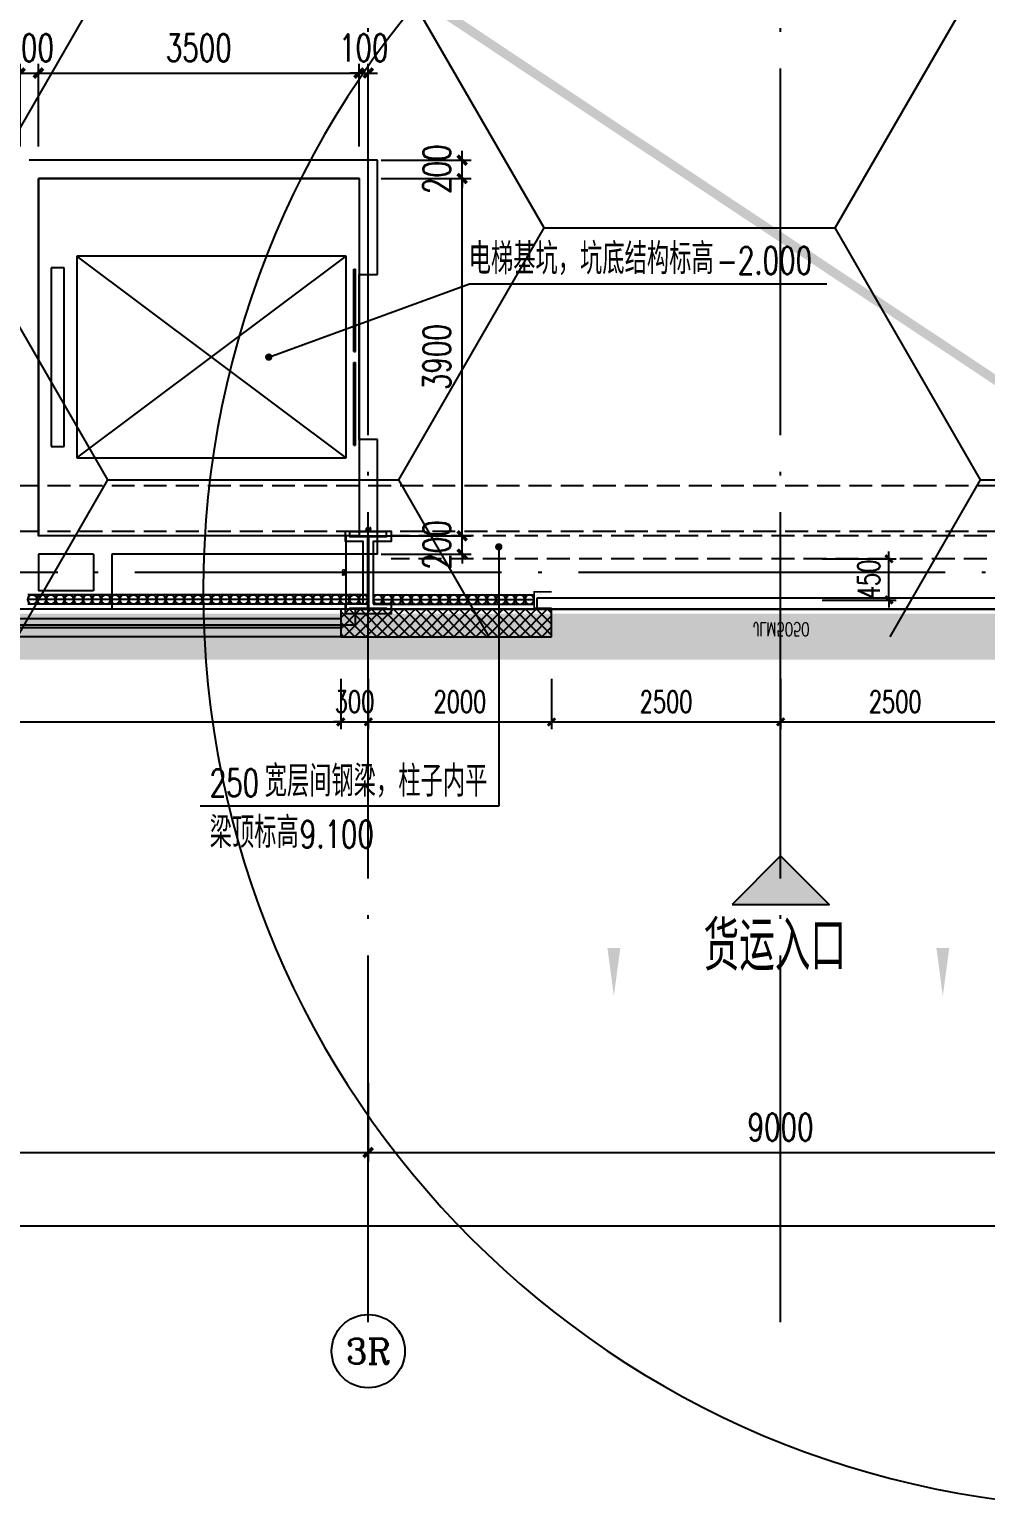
# Model space of a CAD drawing. Extents: x -821772 to -21949, y 506164 to 1049594.
# Drawn here: x -267550 to -257119, y 538719 to 554844 of the extents above; entities that cross this region are included whole.
import ezdxf
from ezdxf.enums import TextEntityAlignment as Align
from ezdxf.xclip import XClip

# ---------------------------------------------------------------- set-up
doc = ezdxf.new("R2010")
doc.units = 0
doc.header["$LTSCALE"] = 1000
doc.header["$MEASUREMENT"] = 0
doc.header["$XCLIPFRAME"] = 2
for name, pattern in [('10平面20250807_t3$0$10平面$0$DASH', [0.35, 0.25, -0.1]), ('10平面20250807_t3$0$DASH', [0.35, 0.25, -0.1]), ('10平面20250807_t3$0$DOTE', [2.42, 2, -0.2, 0.02, -0.2]), ('ACAD_ISO04W100', [30.5, 24, -3, 0.5, -3]), ('DASH', [0.35, 0.25, -0.1])]:
    doc.linetypes.add(name, pattern=pattern)
doc.layers.get('Defpoints').update_dxf_attribs({"color": 210})
doc.layers.add('1-防火分区线', color=201, linetype='DASH', lineweight=50)
doc.layers.add('s疏散距离', color=1, linetype='ACAD_ISO04W100', lineweight=18)
for name, color, linetype in [('10平面20250807_t3$0$10平面$0$WINDOW', 8, 'Continuous'), ('10平面20250807_t3$0$10平面$0$WINDOW_TEXT', 8, 'Continuous'), ('10平面20250807_t3$0$A-AXIS-D', 8, 'Continuous'), ('10平面20250807_t3$0$A-AXIS-DOTE', 8, '10平面20250807_t3$0$DOTE'), ('10平面20250807_t3$0$A-AXIS-DP', 8, 'Continuous'), ('10平面20250807_t3$0$A-AXIS-SYMB', 8, 'Continuous'), ('10平面20250807_t3$0$A-HATCH-2', 8, 'Continuous'), ('10平面20250807_t3$0$A-HRAIL', 8, 'Continuous'), ('10平面20250807_t3$0$A-LIN-V', 8, 'Continuous'), ('10平面20250807_t3$0$A-SFCE', 8, 'Continuous'), ('10平面20250807_t3$0$A-TEXT', 8, 'Continuous'), ('10平面20250807_t3$0$A-WINDOW', 8, 'Continuous'), ('10平面20250807_t3$0$AS-COLN', 8, 'Continuous'), ('10平面20250807_t3$0$AS-WALL', 8, 'Continuous'), ('10平面20250807_t3$0$AS-结构边线层', 8, 'Continuous'), ('10平面20250807_t3$0$DIM_SYMB', 8, 'Continuous'), ('10平面20250807_t3$0$FH-line', 8, 'Continuous'), ('10平面20250807_t3$0$FH-tri', 8, 'Continuous'), ('10平面20250807_t3$0$PUB_HATCH', 8, 'Continuous'), ('10平面20250807_t3$0$PUB_TEXT', 8, 'Continuous'), ('10平面20250807_t3$0$SB_ZF消火栓', 10, 'Continuous'), ('10平面20250807_t3$0$SB_ZF消火栓M', 10, 'Continuous'), ('10平面20250807_t3$0$建-窗', 8, 'Continuous'), ('10平面20250807_t3$0$建-门窗编号', 8, 'Continuous'), ('PUB_HATCH', 8, 'Continuous')]:
    doc.layers.add(name, color=color, linetype=linetype)
doc.layers.add('10平面20250807_t3$0$A-加建区域', color=8, linetype='Continuous', plot=False)
doc.styles.add('10平面20250807_t3$0$10平面$0$_TCH_WINDOW', font='SIMPLEX', dxfattribs={"height": 3.5, "bigfont": 'GBCBIG'})
doc.styles.add('10平面20250807_t3$0$_TCH_AXIS', font='COMPLEX', dxfattribs={"bigfont": 'GBCBIG'})
doc.styles.add('10平面20250807_t3$0$_TCH_DIM', font='SIMPLEX', dxfattribs={"bigfont": 'GBCBIG'})
doc.styles.add('10平面20250807_t3$0$_TCH_DIM_T3', font='SIMPLEX', dxfattribs={"width": 0.705882, "bigfont": 'GBCBIG'})
doc.styles.add('10平面20250807_t3$0$A-STANDARD', font='SIMPLEX', dxfattribs={"bigfont": 'GBCBIG'})
doc.styles.add('10平面20250807_t3$0$A-WIN-LABEL', font='SIMPLEX', dxfattribs={"bigfont": 'GBCBIG'})
doc.dimstyles.new('10平面20250807_t3$0$_TCH_ARCH&&10', dxfattribs={"dimtxt": 29.75, "dimasz": 10, "dimexe": 10, "dimexo": 10, "dimgap": 12.625, "dimtad": 1, "dimdec": 0, "dimzin": 0, "dimdsep": 46, "dimtxsty": '10平面20250807_t3$0$_TCH_DIM_T3', "dimblk": '10平面20250807_t3$0$_ArchTick', "dimcen": 0.09, "dimclrt": 7, "dimazin": 2, "dimtfac": 1, "dimtdec": 0, "dimtix": 1, "dimtmove": 2, "dimatfit": 3, "dimfxl": 0, "dimtolj": 1, "dimtzin": 0, "dimarcsym": 0})
doc.dimstyles.new('10平面20250807_t3$0$_TCH_ARCH&&100', dxfattribs={"dimtxt": 297.5, "dimasz": 100, "dimexe": 100, "dimexo": 100, "dimgap": 126.25, "dimtad": 1, "dimdec": 0, "dimzin": 0, "dimdsep": 46, "dimtxsty": '10平面20250807_t3$0$_TCH_DIM_T3', "dimblk": '10平面20250807_t3$0$_ArchTick', "dimcen": 0.09, "dimclrt": 7, "dimazin": 2, "dimtfac": 1, "dimtdec": 0, "dimtix": 1, "dimtmove": 2, "dimatfit": 3, "dimfxl": 0, "dimtolj": 1, "dimtzin": 0, "dimarcsym": 0})
doc.dimstyles.new('10平面20250807_t3$0$_TCH_ARCH&&80', dxfattribs={"dimtxt": 238, "dimasz": 80, "dimexe": 80, "dimexo": 80, "dimgap": 101, "dimtad": 1, "dimdec": 0, "dimzin": 0, "dimdsep": 46, "dimtxsty": '10平面20250807_t3$0$_TCH_DIM_T3', "dimblk": '10平面20250807_t3$0$_ArchTick', "dimcen": 0.09, "dimclrt": 7, "dimazin": 2, "dimtfac": 1, "dimtdec": 0, "dimtix": 1, "dimtmove": 2, "dimatfit": 3, "dimfxl": 0, "dimtolj": 1, "dimtzin": 0, "dimarcsym": 0})

# ---------------------------------------------------------------- blocks, each defined once
blk = doc.blocks.new('10平面20250807_t3$0$_ArchTick')
at = {"color": 0, "linetype": 'ByBlock', "const_width": 0.4}
blk.add_lwpolyline([(-0.5, -0.5), (0.5, 0.5)], dxfattribs=at)
blk = doc.blocks.new('*D9908')
at = {"layer": '10平面20250807_t3$0$A-AXIS-D', "color": 0, "lineweight": -2}
for p, q in [((-52118, -261470), (-52118, -262328)), ((-43118, -261470), (-43118, -262328)), ((-52118, -262228), (-43118, -262228))]:
    blk.add_line(p, q, dxfattribs=at)
at = {"layer": 'Defpoints', "color": 0}
for p in [(-52118, -261370), (-43118, -261370), (-43118, -262228)]:
    blk.add_point(p, dxfattribs=at)
at = {"layer": '10平面20250807_t3$0$A-AXIS-D', "color": 0, "lineweight": -2, "xscale": 100, "yscale": 100, "zscale": 100, "rotation": 180}
blk.add_blockref('10平面20250807_t3$0$_ArchTick', (-52118, -262228), dxfattribs=at)
at = {"layer": '10平面20250807_t3$0$A-AXIS-D', "color": 0, "lineweight": -2, "xscale": 100, "yscale": 100, "zscale": 100}
blk.add_blockref('10平面20250807_t3$0$_ArchTick', (-43118, -262228), dxfattribs=at)
at = {"layer": '10平面20250807_t3$0$A-AXIS-D', "color": 7, "insert": (-47618, -261953), "char_height": 297.5, "attachment_point": 5, "style": '10平面20250807_t3$0$_TCH_DIM_T3'}
blk.add_mtext('\\A1;9000', dxfattribs=at)
blk = doc.blocks.new('*D9909')
at = {"layer": '10平面20250807_t3$0$A-AXIS-D', "color": 0, "lineweight": -2}
for p, q in [((-43118, -261470), (-43118, -262328)), ((-34118, -261470), (-34118, -262328)), ((-43118, -262228), (-34118, -262228))]:
    blk.add_line(p, q, dxfattribs=at)
at = {"layer": 'Defpoints', "color": 0}
for p in [(-43118, -261370), (-34118, -261370), (-34118, -262228)]:
    blk.add_point(p, dxfattribs=at)
at = {"layer": '10平面20250807_t3$0$A-AXIS-D', "color": 0, "lineweight": -2, "xscale": 100, "yscale": 100, "zscale": 100, "rotation": 180}
blk.add_blockref('10平面20250807_t3$0$_ArchTick', (-43118, -262228), dxfattribs=at)
at = {"layer": '10平面20250807_t3$0$A-AXIS-D', "color": 0, "lineweight": -2, "xscale": 100, "yscale": 100, "zscale": 100}
blk.add_blockref('10平面20250807_t3$0$_ArchTick', (-34118, -262228), dxfattribs=at)
at = {"layer": '10平面20250807_t3$0$A-AXIS-D', "color": 7, "insert": (-38618, -261953), "char_height": 297.5, "attachment_point": 5, "style": '10平面20250807_t3$0$_TCH_DIM_T3'}
blk.add_mtext('\\A1;9000', dxfattribs=at)
blk = doc.blocks.new('*D10049')
at = {"layer": '10平面20250807_t3$0$A-AXIS-D', "color": 0, "lineweight": -2}
for p, q in [((-93018, -261570), (-93018, -263128)), ((92682, -261570), (92682, -263128)), ((-93018, -263028), (92682, -263028))]:
    blk.add_line(p, q, dxfattribs=at)
at = {"layer": 'Defpoints', "color": 0}
for p in [(-93018, -261470), (92682, -261470), (92682, -263028)]:
    blk.add_point(p, dxfattribs=at)
at = {"layer": '10平面20250807_t3$0$A-AXIS-D', "color": 0, "lineweight": -2, "xscale": 100, "yscale": 100, "zscale": 100, "rotation": 180}
blk.add_blockref('10平面20250807_t3$0$_ArchTick', (-93018, -263028), dxfattribs=at)
at = {"layer": '10平面20250807_t3$0$A-AXIS-D', "color": 0, "lineweight": -2, "xscale": 100, "yscale": 100, "zscale": 100}
blk.add_blockref('10平面20250807_t3$0$_ArchTick', (92682, -263028), dxfattribs=at)
at = {"layer": '10平面20250807_t3$0$A-AXIS-D', "color": 7, "insert": (-168, -262753), "char_height": 297.5, "attachment_point": 5, "style": '10平面20250807_t3$0$_TCH_DIM_T3'}
blk.add_mtext('\\A1;185700', dxfattribs=at)
blk = doc.blocks.new('10平面20250807_t3$0$JYC-1')
at = {"layer": '10平面20250807_t3$0$FH-tri'}
h = blk.add_hatch(color=2, dxfattribs=at)
h.dxf.hatch_style = 1
h.paths.add_polyline_path([(-126160, -129649), (-124910, -128399), (-126160, -128399)])
at = {"layer": '10平面20250807_t3$0$FH-tri', "color": 2}
blk.add_lwpolyline([(-126160, -129649), (-124910, -128399), (-124910, -128399), (-126160, -128399)], close=True, dxfattribs=at)
at = {"layer": '10平面20250807_t3$0$A-TEXT', "style": '10平面20250807_t3$0$A-STANDARD'}
blk.add_text('货运入口', height=900.2, rotation=45, dxfattribs=at).set_placement((-125675, -130866))
blk = doc.blocks.new('10平面20250807_t3$0$10平面$0$$DorLib2D$00000126')
at = {"color": 0, "linetype": 'Continuous'}
for p, q in [((-0.532, 0.5), (-0.532, 0.9)), ((0.532, 0.9), (0.532, 0.5))]:
    blk.add_line(p, q, dxfattribs=at)
at = {"color": 0, "linetype": '10平面20250807_t3$0$10平面$0$DASH'}
for p, q in [((-0.532, 0.9), (0.532, 0.9)), ((-0.532, 0.5), (0.532, 0.5))]:
    blk.add_line(p, q, dxfattribs=at)
blk = doc.blocks.new('10平面20250807_t3$0$42343243')
at = {"layer": '10平面20250807_t3$0$10平面$0$WINDOW'}
ref = blk.add_blockref('10平面20250807_t3$0$10平面$0$$DorLib2D$00000126', (-259354, 1223020), dxfattribs=dict(at, xscale=5000, yscale=300, zscale=300, rotation=179.9999999999992))
ref.add_attrib('A', 'JLM5050', (-259655, 1223016), dxfattribs={"layer": '10平面20250807_t3$0$10平面$0$WINDOW_TEXT', "ltscale": 500, "height": 148.8, "rotation": 360, "style": '10平面20250807_t3$0$10平面$0$_TCH_WINDOW', "width": 0.705882})
blk = doc.blocks.new('10平面20250807_t3$0$43243')
at = {"layer": '10平面20250807_t3$0$AS-结构边线层'}
blk.add_lwpolyline([(-277514, 548350), (-263994, 548350), (-263994, 548520), (-254454, 548520), (-254454, 549070), (-252354, 549070), (-252354, 548520), (-250514, 548520), (-250514, 548350), (-229294, 548350), (-229294, 548520), (-227454, 548520), (-227454, 549070), (-225354, 549070)], dxfattribs=at)
blk.add_lwpolyline([(-267454, 553220), (-263954, 553220), (-263954, 549320), (-267454, 549320)], close=True, dxfattribs=at)
blk = doc.blocks.new('*D10480')
at = {"layer": '10平面20250807_t3$0$A-AXIS-DP', "color": 0, "lineweight": -2}
for p, q in [((-258172, 549070), (-258172, 549150)), ((-258900, 549070), (-258092, 549070)), ((-258172, 548620), (-258172, 549070)), ((-258900, 548620), (-258092, 548620)), ((-258172, 548620), (-258172, 548540))]:
    blk.add_line(p, q, dxfattribs=at)
at = {"layer": 'Defpoints', "color": 0}
for p in [(-258980, 549070), (-258172, 549070), (-258980, 548620)]:
    blk.add_point(p, dxfattribs=at)
at = {"layer": '10平面20250807_t3$0$A-AXIS-DP', "color": 0, "lineweight": -2, "xscale": 80, "yscale": 80, "zscale": 80}
for p, rotation in [((-258172, 549070), 270), ((-258172, 548620), 90)]:
    blk.add_blockref('10平面20250807_t3$0$_ArchTick', p, dxfattribs=dict(at, rotation=rotation))
at = {"layer": '10平面20250807_t3$0$A-AXIS-DP', "color": 7, "insert": (-258392, 548845), "char_height": 238, "attachment_point": 5, "rotation": 90, "style": '10平面20250807_t3$0$_TCH_DIM_T3'}
blk.add_mtext('\\A1;450', dxfattribs=at)
blk = doc.blocks.new('10平面20250807_t3$0$4324324')
at = {"layer": '10平面20250807_t3$0$A-HATCH-2', "linetype": '10平面20250807_t3$0$DASH'}
for p, q in [((-312854.2, 549870), (-138054.2, 549870)), ((-312854.2, 549370), (-138054.2, 549370))]:
    blk.add_line(p, q, dxfattribs=at)
blk = doc.blocks.new('*D10492')
at = {"layer": '10平面20250807_t3$0$A-AXIS-DP', "color": 0, "lineweight": -2}
for p, q in [((-165054, 621030), (-165054, 621079)), ((-165054, 621069), (-164654, 621069)), ((-164654, 621030), (-164654, 621079))]:
    blk.add_line(p, q, dxfattribs=at)
at = {"layer": 'Defpoints', "color": 0}
for p in [(-165054, 621020), (-164654, 621069), (-164654, 621020)]:
    blk.add_point(p, dxfattribs=at)
at = {"layer": '10平面20250807_t3$0$A-AXIS-DP', "color": 0, "lineweight": -2, "xscale": 10, "yscale": 10, "zscale": 10, "rotation": 180}
blk.add_blockref('10平面20250807_t3$0$_ArchTick', (-165054, 621069), dxfattribs=at)
at = {"layer": '10平面20250807_t3$0$A-AXIS-DP', "color": 0, "lineweight": -2, "xscale": 10, "yscale": 10, "zscale": 10}
blk.add_blockref('10平面20250807_t3$0$_ArchTick', (-164654, 621069), dxfattribs=at)
at = {"layer": '10平面20250807_t3$0$A-AXIS-DP', "color": 7, "insert": (-164854, 621096), "char_height": 29.8, "attachment_point": 5, "style": '10平面20250807_t3$0$_TCH_DIM_T3'}
blk.add_mtext('\\A1;400', dxfattribs=at)
blk = doc.blocks.new('*D10493')
at = {"layer": '10平面20250807_t3$0$A-AXIS-DP', "color": 0, "lineweight": -2}
for p, q in [((-165064, 621020), (-165105, 621020)), ((-165095, 620220), (-165095, 621020)), ((-165064, 620220), (-165105, 620220))]:
    blk.add_line(p, q, dxfattribs=at)
at = {"layer": 'Defpoints', "color": 0}
for p in [(-165095, 621020), (-165054, 621020), (-165054, 620220)]:
    blk.add_point(p, dxfattribs=at)
at = {"layer": '10平面20250807_t3$0$A-AXIS-DP', "color": 0, "lineweight": -2, "xscale": 10, "yscale": 10, "zscale": 10}
for p, rotation in [((-165095, 621020), 90), ((-165095, 620220), 270)]:
    blk.add_blockref('10平面20250807_t3$0$_ArchTick', p, dxfattribs=dict(at, rotation=rotation))
at = {"layer": '10平面20250807_t3$0$A-AXIS-DP', "color": 7, "insert": (-165123, 620620), "char_height": 29.8, "attachment_point": 5, "rotation": 90, "style": '10平面20250807_t3$0$_TCH_DIM_T3'}
blk.add_mtext('\\A1;800', dxfattribs=at)
blk = doc.blocks.new('10平面20250807_t3$0$$DORLIB2D$00000127')
at = {"color": 0}
for points in [[(-0.5333, 0.7949), (-0.5333, 0.6904)], [(-0.0333, 0.7949), (-0.5333, 0.7949)], [(-0.0333, 0.7949), (-0.0333, 0.6904)], [(0.5333, 0.7949), (0.0333, 0.7949)], [(0.0333, 0.7949), (0.0333, 0.6904)], [(0.5333, 0.7949), (0.5333, 0.6904)], [(-0.0333, 0.6904), (-0.5333, 0.6904)], [(0.5333, 0.6904), (0.0333, 0.6904)], [(0.5, 0.5), (-0.5, 0.5)]]:
    blk.add_lwpolyline(points, dxfattribs=at)
blk = doc.blocks.new('*D11036')
at = {"layer": '10平面20250807_t3$0$A-加建区域', "color": 0, "lineweight": -2}
for p, q in [((-267654, 553570), (-267654, 554470)), ((-267454, 553570), (-267454, 554470)), ((-267654, 554370), (-267754, 554370)), ((-267654, 554370), (-267454, 554370)), ((-267454, 554370), (-267354, 554370))]:
    blk.add_line(p, q, dxfattribs=at)
at = {"layer": 'Defpoints', "color": 0}
for p in [(-267454, 554370), (-267654, 553470), (-267454, 553470)]:
    blk.add_point(p, dxfattribs=at)
at = {"layer": '10平面20250807_t3$0$A-加建区域', "color": 0, "lineweight": -2, "xscale": 100, "yscale": 100, "zscale": 100}
blk.add_blockref('10平面20250807_t3$0$_ArchTick', (-267654, 554370), dxfattribs=at)
at = {"layer": '10平面20250807_t3$0$A-加建区域', "color": 0, "lineweight": -2, "xscale": 100, "yscale": 100, "zscale": 100, "rotation": 180}
blk.add_blockref('10平面20250807_t3$0$_ArchTick', (-267454, 554370), dxfattribs=at)
at = {"layer": '10平面20250807_t3$0$A-加建区域', "color": 7, "insert": (-267554, 554645), "char_height": 297.5, "attachment_point": 5, "style": '10平面20250807_t3$0$_TCH_DIM_T3'}
blk.add_mtext('\\A1;200', dxfattribs=at)
blk = doc.blocks.new('*D11037')
at = {"layer": '10平面20250807_t3$0$A-加建区域', "color": 0, "lineweight": -2}
for p, q in [((-267454, 553570), (-267454, 554470)), ((-263954, 553570), (-263954, 554470)), ((-267454, 554370), (-263954, 554370))]:
    blk.add_line(p, q, dxfattribs=at)
at = {"layer": 'Defpoints', "color": 0}
for p in [(-263954, 554370), (-267454, 553470), (-263954, 553470)]:
    blk.add_point(p, dxfattribs=at)
at = {"layer": '10平面20250807_t3$0$A-加建区域', "color": 0, "lineweight": -2, "xscale": 100, "yscale": 100, "zscale": 100, "rotation": 180}
blk.add_blockref('10平面20250807_t3$0$_ArchTick', (-267454, 554370), dxfattribs=at)
at = {"layer": '10平面20250807_t3$0$A-加建区域', "color": 0, "lineweight": -2, "xscale": 100, "yscale": 100, "zscale": 100}
blk.add_blockref('10平面20250807_t3$0$_ArchTick', (-263954, 554370), dxfattribs=at)
at = {"layer": '10平面20250807_t3$0$A-加建区域', "color": 7, "insert": (-265704, 554645), "char_height": 297.5, "attachment_point": 5, "style": '10平面20250807_t3$0$_TCH_DIM_T3'}
blk.add_mtext('\\A1;3500', dxfattribs=at)
blk = doc.blocks.new('*D11038')
at = {"layer": '10平面20250807_t3$0$A-加建区域', "color": 0, "lineweight": -2}
for p, q in [((-263954, 553570), (-263954, 554470)), ((-263854, 553570), (-263854, 554470)), ((-263954, 554370), (-264054, 554370)), ((-263954, 554370), (-263854, 554370)), ((-263854, 554370), (-263754, 554370))]:
    blk.add_line(p, q, dxfattribs=at)
at = {"layer": 'Defpoints', "color": 0}
for p in [(-263854, 554370), (-263954, 553470), (-263854, 553470)]:
    blk.add_point(p, dxfattribs=at)
at = {"layer": '10平面20250807_t3$0$A-加建区域', "color": 0, "lineweight": -2, "xscale": 100, "yscale": 100, "zscale": 100}
blk.add_blockref('10平面20250807_t3$0$_ArchTick', (-263954, 554370), dxfattribs=at)
at = {"layer": '10平面20250807_t3$0$A-加建区域', "color": 0, "lineweight": -2, "xscale": 100, "yscale": 100, "zscale": 100, "rotation": 180}
blk.add_blockref('10平面20250807_t3$0$_ArchTick', (-263854, 554370), dxfattribs=at)
at = {"layer": '10平面20250807_t3$0$A-加建区域', "color": 7, "insert": (-263904, 554645), "char_height": 297.5, "attachment_point": 5, "style": '10平面20250807_t3$0$_TCH_DIM_T3'}
blk.add_mtext('\\A1;100', dxfattribs=at)
blk = doc.blocks.new('*D11043')
at = {"layer": '10平面20250807_t3$0$A-加建区域', "color": 0, "lineweight": -2}
for p, q in [((-262830, 549320), (-262830, 549420)), ((-263714, 549320), (-262730, 549320)), ((-262830, 549120), (-262830, 549320)), ((-263714, 549120), (-262730, 549120)), ((-262830, 549120), (-262830, 549020))]:
    blk.add_line(p, q, dxfattribs=at)
at = {"layer": 'Defpoints', "color": 0}
for p in [(-263814, 549320), (-262830, 549320), (-263814, 549120)]:
    blk.add_point(p, dxfattribs=at)
at = {"layer": '10平面20250807_t3$0$A-加建区域', "color": 0, "lineweight": -2, "xscale": 100, "yscale": 100, "zscale": 100}
for p, rotation in [((-262830, 549320), 270), ((-262830, 549120), 90)]:
    blk.add_blockref('10平面20250807_t3$0$_ArchTick', p, dxfattribs=dict(at, rotation=rotation))
at = {"layer": '10平面20250807_t3$0$A-加建区域', "color": 7, "insert": (-263105, 549220), "char_height": 297.5, "attachment_point": 5, "rotation": 90, "style": '10平面20250807_t3$0$_TCH_DIM_T3'}
blk.add_mtext('\\A1;200', dxfattribs=at)
blk = doc.blocks.new('*D11044')
at = {"layer": '10平面20250807_t3$0$A-加建区域', "color": 0, "lineweight": -2}
for p, q in [((-263714, 553220), (-262730, 553220)), ((-262830, 549320), (-262830, 553220)), ((-263714, 549320), (-262730, 549320))]:
    blk.add_line(p, q, dxfattribs=at)
at = {"layer": 'Defpoints', "color": 0}
for p in [(-263814, 553220), (-262830, 553220), (-263814, 549320)]:
    blk.add_point(p, dxfattribs=at)
at = {"layer": '10平面20250807_t3$0$A-加建区域', "color": 0, "lineweight": -2, "xscale": 100, "yscale": 100, "zscale": 100}
for p, rotation in [((-262830, 553220), 90), ((-262830, 549320), 270)]:
    blk.add_blockref('10平面20250807_t3$0$_ArchTick', p, dxfattribs=dict(at, rotation=rotation))
at = {"layer": '10平面20250807_t3$0$A-加建区域', "color": 7, "insert": (-263105, 551270), "char_height": 297.5, "attachment_point": 5, "rotation": 90, "style": '10平面20250807_t3$0$_TCH_DIM_T3'}
blk.add_mtext('\\A1;3900', dxfattribs=at)
blk = doc.blocks.new('*D11045')
at = {"layer": '10平面20250807_t3$0$A-加建区域', "color": 0, "lineweight": -2}
for p, q in [((-262830, 553420), (-262830, 553520)), ((-263714, 553420), (-262730, 553420)), ((-262830, 553220), (-262830, 553420)), ((-263714, 553220), (-262730, 553220)), ((-262830, 553220), (-262830, 553120))]:
    blk.add_line(p, q, dxfattribs=at)
at = {"layer": 'Defpoints', "color": 0}
for p in [(-263814, 553420), (-262830, 553420), (-263814, 553220)]:
    blk.add_point(p, dxfattribs=at)
at = {"layer": '10平面20250807_t3$0$A-加建区域', "color": 0, "lineweight": -2, "xscale": 100, "yscale": 100, "zscale": 100}
for p, rotation in [((-262830, 553420), 270), ((-262830, 553220), 90)]:
    blk.add_blockref('10平面20250807_t3$0$_ArchTick', p, dxfattribs=dict(at, rotation=rotation))
at = {"layer": '10平面20250807_t3$0$A-加建区域', "color": 7, "insert": (-263105, 553320), "char_height": 297.5, "attachment_point": 5, "rotation": 90, "style": '10平面20250807_t3$0$_TCH_DIM_T3'}
blk.add_mtext('\\A1;200', dxfattribs=at)
blk = doc.blocks.new('10平面20250807_t3$0$3333')
at = {"layer": '10平面20250807_t3$0$A-SFCE', "const_width": 20}
blk.add_lwpolyline([(-227064, 766320), (-227064, 766510), (-227244, 766510), (-227244, 766320)], dxfattribs=at)
blk = doc.blocks.new('10平面20250807_t3$0$99平面图例外参$0$$LinePat$圆环')
for points in [[(0, 150), (300, 150)], [(0, 0), (300, 0)], [(0, -150), (300, -150)]]:
    blk.add_lwpolyline(points)
at = {"color": 0}
blk.add_circle((150, 0), 150, dxfattribs=at)
blk = doc.blocks.new('10平面20250807_t3$0$34242343243')
at = {"layer": '10平面20250807_t3$0$A-HRAIL', "yscale": 0.3333333333333333, "zscale": 0.3333333333333333}
for p, xscale, rotation in [((-267469, 548626), 0.3343290048952741, 180.0000000002034), ((-267369, 548626), 0.3343290048952741, 180.0000000002034), ((-267268, 548626), 0.3343290048952741, 180.0000000002034), ((-267168, 548626), 0.3343290048952741, 180.0000000002034), ((-267068, 548626), 0.3343290048952741, 180.0000000002034), ((-266967, 548626), 0.3343290048952741, 180.0000000002034), ((-266867, 548626), 0.3343290048952741, 180.0000000002034), ((-266767, 548626), 0.3343290048952741, 180.0000000002034), ((-266667, 548626), 0.3343290048952741, 180.0000000002034), ((-266566, 548626), 0.3343290048952741, 180.0000000002034), ((-266466, 548626), 0.3343290048952741, 180.0000000002034), ((-266366, 548626), 0.3343290048952741, 180.0000000002034), ((-266265, 548626), 0.3343290048952741, 180.0000000002034), ((-266165, 548626), 0.3343290048952741, 180.0000000002034), ((-266065, 548626), 0.3343290048952741, 180.0000000002034), ((-265964, 548626), 0.3343290048952741, 180.0000000002034), ((-265864, 548626), 0.3343290048952741, 180.0000000002034), ((-265764, 548626), 0.3343290048952741, 180.0000000002034), ((-265664, 548626), 0.3343290048952741, 180.0000000002034), ((-265563, 548626), 0.3343290048952741, 180.0000000002034), ((-265463, 548626), 0.3343290048952741, 180.0000000002034), ((-265363, 548626), 0.3343290048952741, 180.0000000002034), ((-265262, 548626), 0.3343290048952741, 180.0000000002034), ((-265162, 548626), 0.3343290048952741, 180.0000000002034), ((-265062, 548626), 0.3343290048952741, 180.0000000002034), ((-264961, 548626), 0.3343290048952741, 180.0000000002034), ((-264861, 548626), 0.3343290048952741, 180.0000000002034), ((-264761, 548626), 0.3343290048952741, 180.0000000002034), ((-264661, 548626), 0.3343290048952741, 180.0000000002034), ((-264560, 548626), 0.3343290048952741, 180.0000000002034), ((-264460, 548626), 0.3343290048952741, 180.0000000002034), ((-264360, 548626), 0.3343290048952741, 180.0000000002034), ((-264259, 548626), 0.3343290048952741, 180.0000000002034), ((-264159, 548626), 0.3343290048952741, 180.0000000002034), ((-264059, 548626), 0.3343290048952741, 180.0000000002034), ((-263958, 548626), 0.3343290048952741, 180.0000000002034), ((-263858, 548626), 0.3343290048952741, 180.0000000002034), ((-263800, 548626), -0.3444736211542748, 179.9999999997), ((-263697, 548626), -0.3444736211542748, 179.9999999997), ((-263594, 548626), -0.3444736211542748, 179.9999999997), ((-263490, 548626), -0.3444736211542748, 179.9999999997), ((-263387, 548626), -0.3444736211542748, 179.9999999997), ((-263283, 548626), -0.3444736211542748, 179.9999999997), ((-263180, 548626), -0.3444736211542748, 179.9999999997), ((-263077, 548626), -0.3444736211542748, 179.9999999997), ((-262973, 548626), -0.3444736211542748, 179.9999999997), ((-262870, 548626), -0.3444736211542748, 179.9999999997), ((-262767, 548626), -0.3444736211542748, 179.9999999997), ((-262663, 548626), -0.3444736211542748, 179.9999999997), ((-262560, 548626), -0.3444736211542748, 179.9999999997), ((-262457, 548626), -0.3444736211542748, 179.9999999997), ((-262353, 548626), -0.3444736211542748, 179.9999999997), ((-262250, 548626), -0.3444736211542748, 179.9999999997), ((-262147, 548626), -0.3444736211542748, 179.9999999997)]:
    blk.add_blockref('10平面20250807_t3$0$99平面图例外参$0$$LinePat$圆环', p, dxfattribs=dict(at, xscale=xscale, rotation=rotation))
at = {"layer": '10平面20250807_t3$0$A-SFCE', "xscale": -1.00000000000002, "rotation": 90}
blk.add_blockref('10平面20250807_t3$0$3333', (504467, 321466), dxfattribs=at)
blk = doc.blocks.new('10平面20250807_t3$0$A$C5D961328')
at = {"layer": '10平面20250807_t3$0$A-LIN-V', "ltscale": 500}
blk.add_circle((350, 40), 10001, dxfattribs=at)
blk = doc.blocks.new('10平面20250807_t3$0$we42342343234')
at = {"layer": '10平面20250807_t3$0$SB_ZF消火栓M', "xscale": -1}
blk.add_blockref('10平面20250807_t3$0$A$C5D961328', (-255304, 548680), dxfattribs=at)
blk = doc.blocks.new('10平面20250807_t3$0$234243242332')
at = {"layer": '10平面20250807_t3$0$SB_ZF消火栓'}
blk.add_blockref('10平面20250807_t3$0$we42342343234', (0, 0), dxfattribs=at)
blk = doc.blocks.new('*D12119')
at = {"layer": '10平面20250807_t3$0$A-AXIS-DP', "color": 0, "lineweight": -2}
for p, q in [((-277354, 547760), (-277354, 547210)), ((-264154, 547760), (-264154, 547210)), ((-277354, 547290), (-264154, 547290))]:
    blk.add_line(p, q, dxfattribs=at)
at = {"layer": 'Defpoints', "color": 0}
for p in [(-277354, 547840), (-264154, 547840), (-264154, 547290)]:
    blk.add_point(p, dxfattribs=at)
at = {"layer": '10平面20250807_t3$0$A-AXIS-DP', "color": 0, "lineweight": -2, "xscale": 80, "yscale": 80, "zscale": 80, "rotation": 180}
blk.add_blockref('10平面20250807_t3$0$_ArchTick', (-277354, 547290), dxfattribs=at)
at = {"layer": '10平面20250807_t3$0$A-AXIS-DP', "color": 0, "lineweight": -2, "xscale": 80, "yscale": 80, "zscale": 80}
blk.add_blockref('10平面20250807_t3$0$_ArchTick', (-264154, 547290), dxfattribs=at)
at = {"layer": '10平面20250807_t3$0$A-AXIS-DP', "color": 7, "insert": (-270754, 547510), "char_height": 238, "attachment_point": 5, "style": '10平面20250807_t3$0$_TCH_DIM_T3'}
blk.add_mtext('\\A1;13200', dxfattribs=at)
blk = doc.blocks.new('*D12120')
at = {"layer": '10平面20250807_t3$0$A-AXIS-DP', "color": 0, "lineweight": -2}
for p, q in [((-264154, 547760), (-264154, 547210)), ((-263854, 547760), (-263854, 547210)), ((-264154, 547290), (-264234, 547290)), ((-264154, 547290), (-263854, 547290)), ((-263854, 547290), (-263774, 547290))]:
    blk.add_line(p, q, dxfattribs=at)
at = {"layer": 'Defpoints', "color": 0}
for p in [(-264154, 547840), (-263854, 547840), (-263854, 547290)]:
    blk.add_point(p, dxfattribs=at)
at = {"layer": '10平面20250807_t3$0$A-AXIS-DP', "color": 0, "lineweight": -2, "xscale": 80, "yscale": 80, "zscale": 80}
blk.add_blockref('10平面20250807_t3$0$_ArchTick', (-264154, 547290), dxfattribs=at)
at = {"layer": '10平面20250807_t3$0$A-AXIS-DP', "color": 0, "lineweight": -2, "xscale": 80, "yscale": 80, "zscale": 80, "rotation": 180}
blk.add_blockref('10平面20250807_t3$0$_ArchTick', (-263854, 547290), dxfattribs=at)
at = {"layer": '10平面20250807_t3$0$A-AXIS-DP', "color": 7, "insert": (-264004, 547510), "char_height": 238, "attachment_point": 5, "style": '10平面20250807_t3$0$_TCH_DIM_T3'}
blk.add_mtext('\\A1;300', dxfattribs=at)
blk = doc.blocks.new('*D12121')
at = {"layer": '10平面20250807_t3$0$A-AXIS-DP', "color": 0, "lineweight": -2}
for p, q in [((-263854, 547760), (-263854, 547210)), ((-261854, 547760), (-261854, 547210)), ((-263854, 547290), (-261854, 547290))]:
    blk.add_line(p, q, dxfattribs=at)
at = {"layer": 'Defpoints', "color": 0}
for p in [(-263854, 547840), (-261854, 547840), (-261854, 547290)]:
    blk.add_point(p, dxfattribs=at)
at = {"layer": '10平面20250807_t3$0$A-AXIS-DP', "color": 0, "lineweight": -2, "xscale": 80, "yscale": 80, "zscale": 80, "rotation": 180}
blk.add_blockref('10平面20250807_t3$0$_ArchTick', (-263854, 547290), dxfattribs=at)
at = {"layer": '10平面20250807_t3$0$A-AXIS-DP', "color": 0, "lineweight": -2, "xscale": 80, "yscale": 80, "zscale": 80}
blk.add_blockref('10平面20250807_t3$0$_ArchTick', (-261854, 547290), dxfattribs=at)
at = {"layer": '10平面20250807_t3$0$A-AXIS-DP', "color": 7, "insert": (-262854, 547510), "char_height": 238, "attachment_point": 5, "style": '10平面20250807_t3$0$_TCH_DIM_T3'}
blk.add_mtext('\\A1;2000', dxfattribs=at)
blk = doc.blocks.new('*D12122')
at = {"layer": '10平面20250807_t3$0$A-AXIS-DP', "color": 0, "lineweight": -2}
for p, q in [((-261854, 547760), (-261854, 547210)), ((-259354, 547760), (-259354, 547210)), ((-261854, 547290), (-259354, 547290))]:
    blk.add_line(p, q, dxfattribs=at)
at = {"layer": 'Defpoints', "color": 0}
for p in [(-261854, 547840), (-259354, 547840), (-259354, 547290)]:
    blk.add_point(p, dxfattribs=at)
at = {"layer": '10平面20250807_t3$0$A-AXIS-DP', "color": 0, "lineweight": -2, "xscale": 80, "yscale": 80, "zscale": 80, "rotation": 180}
blk.add_blockref('10平面20250807_t3$0$_ArchTick', (-261854, 547290), dxfattribs=at)
at = {"layer": '10平面20250807_t3$0$A-AXIS-DP', "color": 0, "lineweight": -2, "xscale": 80, "yscale": 80, "zscale": 80}
blk.add_blockref('10平面20250807_t3$0$_ArchTick', (-259354, 547290), dxfattribs=at)
at = {"layer": '10平面20250807_t3$0$A-AXIS-DP', "color": 7, "insert": (-260604, 547510), "char_height": 238, "attachment_point": 5, "style": '10平面20250807_t3$0$_TCH_DIM_T3'}
blk.add_mtext('\\A1;2500', dxfattribs=at)
blk = doc.blocks.new('*D12123')
at = {"layer": '10平面20250807_t3$0$A-AXIS-DP', "color": 0, "lineweight": -2}
for p, q in [((-259354, 547760), (-259354, 547210)), ((-256854, 547760), (-256854, 547210)), ((-259354, 547290), (-256854, 547290))]:
    blk.add_line(p, q, dxfattribs=at)
at = {"layer": 'Defpoints', "color": 0}
for p in [(-259354, 547840), (-256854, 547840), (-256854, 547290)]:
    blk.add_point(p, dxfattribs=at)
at = {"layer": '10平面20250807_t3$0$A-AXIS-DP', "color": 0, "lineweight": -2, "xscale": 80, "yscale": 80, "zscale": 80, "rotation": 180}
blk.add_blockref('10平面20250807_t3$0$_ArchTick', (-259354, 547290), dxfattribs=at)
at = {"layer": '10平面20250807_t3$0$A-AXIS-DP', "color": 0, "lineweight": -2, "xscale": 80, "yscale": 80, "zscale": 80}
blk.add_blockref('10平面20250807_t3$0$_ArchTick', (-256854, 547290), dxfattribs=at)
at = {"layer": '10平面20250807_t3$0$A-AXIS-DP', "color": 7, "insert": (-258104, 547510), "char_height": 238, "attachment_point": 5, "style": '10平面20250807_t3$0$_TCH_DIM_T3'}
blk.add_mtext('\\A1;2500', dxfattribs=at)
blk = doc.blocks.new('10平面20250807_t3$0$WINDOW2DLIB$DYNSTYLE$00000005')
at = {"color": 0}
for points in [[(-0.5, 0.5), (-0.5, -0.5)], [(-0.5, 0.5), (0.5, 0.5)], [(0.5, -0.5), (0.5, 0.5)], [(0.5, 0.1667), (-0.5, 0.1667)], [(0.5, -0.1667), (-0.5, -0.1667)], [(-0.5, -0.5), (0.5, -0.5)]]:
    blk.add_lwpolyline(points, dxfattribs=at)
blk = doc.blocks.new('10平面20250807_t3$0$dote')
at = {"layer": '10平面20250807_t3$0$A-AXIS-D'}
blk.add_circle((-43117.8, -264396), 400, dxfattribs=at)
at = {"layer": '10平面20250807_t3$0$A-AXIS-DOTE', "ltscale": 2}
for p, q in [((-43117.8, -264080), (-43117.8, -167560.7)), ((-38617.8, -264080), (-38617.8, -167560.7)), ((98696.4, -255900), (-97273.6, -255900))]:
    blk.add_line(p, q, dxfattribs=at)
at = {"layer": '10平面20250807_t3$0$PUB_TEXT', "style": '10平面20250807_t3$0$_TCH_AXIS'}
blk.add_text('3R', height=276.42, dxfattribs=at).set_placement((-43361.3, -264534.2), (-42874.3, -264534.2), align=Align.FIT)
at = {"layer": '10平面20250807_t3$0$A-AXIS-D'}
for base, p1, p2, picture, middle in [((-43117.8, -262227.8), (-52117.8, -261369.8), (-43117.8, -261369.8), '*D9908', (-47617.8, -261952.8)), ((-34117.8, -262227.8), (-43117.8, -261369.8), (-34117.8, -261369.8), '*D9909', (-38617.8, -261952.8)), ((92682.2, -263027.8), (-93017.8, -261469.8), (92682.2, -261469.8), '*D10049', (-167.8, -262752.8))]:
    dim = blk.add_linear_dim(base=base, p1=p1, p2=p2, angle=0, dimstyle='10平面20250807_t3$0$_TCH_ARCH&&100', override={"dimgap": 0}, dxfattribs=at)
    dim.commit()
    dim.dimension.update_dxf_attribs({"geometry": picture, "text_midpoint": middle, "dimtype": 129})
blk = doc.blocks.new('10平面20250807_t3$0$3243243')
at = {"layer": '10平面20250807_t3$0$A-AXIS-SYMB'}
for p, q in [((-262430, 549200), (-262430, 546370)), ((-262430, 546370), (-265690, 546370))]:
    blk.add_line(p, q, dxfattribs=at)
at = {"layer": '10平面20250807_t3$0$A-AXIS-SYMB', "const_width": 40}
blk.add_lwpolyline([(-262430, 549220, 1), (-262430, 549180, 1)], format="xyb", close=True, dxfattribs=at)
at = {"layer": '10平面20250807_t3$0$A-SFCE', "linetype": '10平面20250807_t3$0$DASH'}
for p, q in [((-255004.2, 549320), (-263604.2, 549320)), ((-255004.2, 549070), (-263604.2, 549070))]:
    blk.add_line(p, q, dxfattribs=at)
at = {"layer": '10平面20250807_t3$0$PUB_TEXT', "style": '10平面20250807_t3$0$_TCH_DIM'}
for s, p in [('宽层间钢梁，柱子内平', (-264985, 546475)), ('梁顶标高', (-265585, 545915))]:
    blk.add_text(s, height=337.59, dxfattribs=at).set_placement(p)
at = {"layer": '10平面20250807_t3$0$PUB_TEXT', "style": '10平面20250807_t3$0$_TCH_DIM', "width": 0.705882}
for s, p in [('250', (-265585, 546475)), ('9.100', (-264602, 545915))]:
    blk.add_text(s, height=297.5, dxfattribs=at).set_placement(p)
at = {"layer": '10平面20250807_t3$0$A-AXIS-DP', "color": 1}
dim = blk.add_aligned_dim(p1=(-258980, 548620), p2=(-258980, 549070), distance=-808, dimstyle='10平面20250807_t3$0$_TCH_ARCH&&80', dxfattribs=at)
dim.commit()
dim.dimension.update_dxf_attribs({"geometry": '*D10480', "text_midpoint": (-258392, 548845)})
blk = doc.blocks.new('10平面20250807_t3$0$w42343243')
at = {"layer": '10平面20250807_t3$0$A-HATCH-2'}
blk.add_lwpolyline([(-165104.2, 621070), (-164604.2, 621070), (-164604.2, 620958), (-164800.2, 620958), (-164800.2, 620282), (-164604.2, 620282), (-164604.2, 620170), (-165104.2, 620170), (-165104.2, 620282), (-164908.2, 620282), (-164908.2, 620958), (-165104.2, 620958)], close=True, dxfattribs=at)
at = {"layer": '10平面20250807_t3$0$AS-COLN', "color": 3}
blk.add_lwpolyline([(-165054.2, 621020), (-164654.2, 621020), (-164654.2, 621008), (-164850.2, 621008), (-164850.2, 620232), (-164654.2, 620232), (-164654.2, 620220), (-165054.2, 620220), (-165054.2, 620232), (-164858.2, 620232), (-164858.2, 621008), (-165054.2, 621008)], close=True, dxfattribs=at)
at = {"layer": '10平面20250807_t3$0$A-AXIS-DP'}
for p1, p2, distance, picture, middle in [((-165054.2, 620220), (-165054.2, 621020), 41.2, '*D10493', (-165122.9, 620620)), ((-165054.2, 621020), (-164654.2, 621020), 48.8, '*D10492', (-164854.2, 621096.2))]:
    dim = blk.add_aligned_dim(p1=p1, p2=p2, distance=distance, dimstyle='10平面20250807_t3$0$_TCH_ARCH&&10', dxfattribs=at)
    dim.commit()
    dim.dimension.update_dxf_attribs({"geometry": picture, "text_midpoint": middle})
blk = doc.blocks.new('10平面20250807_t3$0$42343')
at = {"layer": '10平面20250807_t3$0$A-WINDOW'}
blk.add_blockref('10平面20250807_t3$0$w42343243', (-99000, -71700), dxfattribs=at)
blk = doc.blocks.new('10平面20250807_t3$0$333')
at = {"layer": '10平面20250807_t3$0$A-加建区域'}
for p, q in [((-263754.2, 553420), (-267554.2, 553420)), ((-263754.2, 552170), (-263754.2, 553420)), ((-263954.2, 553220), (-267454.2, 553220)), ((-267454.2, 553220), (-267454.2, 549320)), ((-263954.2, 553220), (-263954.2, 552170)), ((-264094.2, 552370), (-267034.2, 552370)), ((-267034.2, 552370), (-267034.2, 550170)), ((-267034.2, 550170), (-264094.2, 552370)), ((-264094.2, 550170), (-267034.2, 552370)), ((-264094.2, 550170), (-264094.2, 552370)), ((-267174.2, 552245), (-267314.2, 552245)), ((-267314.2, 552245), (-267314.2, 550295)), ((-267174.2, 550295), (-267174.2, 552245)), ((-263954.2, 552170), (-263754.2, 552170)), ((-264940, 551270), (-262750, 552070)), ((-262750, 552070), (-258850, 552070)), ((-267314.2, 550295), (-267174.2, 550295)), ((-263754.2, 550370), (-263954.2, 550370)), ((-263954.2, 550370), (-263954.2, 549320)), ((-263754.2, 549120), (-263754.2, 550370)), ((-267034.2, 550170), (-264094.2, 550170)), ((-266754.2, 549320), (-267454.2, 549320)), ((-263954.2, 549320), (-266754.2, 549320)), ((-267454.2, 549120), (-267454.2, 548719.9)), ((-266854.2, 549120), (-267454.2, 549120)), ((-266854.2, 549120), (-266854.2, 548719.9)), ((-263754.2, 549120), (-266654.2, 549120)), ((-266654.2, 549120), (-266654.2, 548519.9)), ((-266854.2, 548719.9), (-267454.2, 548719.9)), ((-266654.2, 548519.9), (-267654.2, 548519.9))]:
    blk.add_line(p, q, dxfattribs=at)
at = {"layer": '10平面20250807_t3$0$A-加建区域', "const_width": 40}
blk.add_lwpolyline([(-264958.8, 551263.1, 1), (-264921.2, 551276.9, 1)], format="xyb", close=True, dxfattribs=at)
at = {"layer": '10平面20250807_t3$0$A-加建区域', "xscale": 1800, "yscale": -200, "zscale": 200, "rotation": 269.9999999990621}
blk.add_blockref('10平面20250807_t3$0$$DORLIB2D$00000127', (-263854.2, 551270), dxfattribs=at)
at = {"layer": '10平面20250807_t3$0$PUB_TEXT', "style": '10平面20250807_t3$0$_TCH_DIM'}
blk.add_text('电梯基坑，坑底结构标高', height=337.589, dxfattribs=at).set_placement((-262758.2, 552175))
at = {"layer": '10平面20250807_t3$0$PUB_TEXT', "style": '10平面20250807_t3$0$_TCH_DIM', "width": 0.705882}
blk.add_text('-2.000', height=297.5, dxfattribs=at).set_placement((-260055, 552175))
at = {"layer": '10平面20250807_t3$0$A-加建区域'}
for p1, p2, distance, picture, middle in [((-267654.2, 553470), (-267454.2, 553470), 900, '*D11036', (-267554.2, 554645)), ((-267454.2, 553470), (-263954.2, 553470), 900, '*D11037', (-265704.2, 554645)), ((-263954.2, 553470), (-263854.2, 553470), 900, '*D11038', (-263904.2, 554645)), ((-263814.2, 553220), (-263814.2, 553420), -984.2, '*D11045', (-263105, 553320)), ((-263814.2, 549320), (-263814.2, 553220), -984.2, '*D11044', (-263105, 551270)), ((-263814.2, 549120), (-263814.2, 549320), -984.2, '*D11043', (-263105, 549220))]:
    dim = blk.add_aligned_dim(p1=p1, p2=p2, distance=distance, dimstyle='10平面20250807_t3$0$_TCH_ARCH&&100', dxfattribs=at)
    dim.commit()
    dim.dimension.update_dxf_attribs({"geometry": picture, "text_midpoint": middle})
blk = doc.blocks.new('10平面20250807_t3')
at = {"layer": '10平面20250807_t3$0$PUB_HATCH'}
h = blk.add_hatch(dxfattribs=at)
h.set_pattern_fill('多孔材料', color=256, scale=30, style=0)
h.set_pattern_definition([(45, (60, 0), (-60.000061, 60.000061), []), (135, (60, 0), (-60.000061, -60.000061), [])])
h.paths.add_polyline_path([(-261854.2, 548519.9), (-264154.2, 548519.9), (-264154.2, 548219.9), (-261854.2, 548219.9)])
at = {"layer": '10平面20250807_t3$0$A-AXIS-SYMB'}
for points in [[(-261174.2, 545757.7, 0, 0, 0), (-261174.2, 544297.7, 0, 140, 0), (-261174.2, 544822.7, 0, 0, 0)], [(-257584.2, 545757.7, 0, 0, 0), (-257584.2, 544297.7, 0, 140, 0), (-257584.2, 544822.7, 0, 0, 0)]]:
    blk.add_lwpolyline(points, format="xyseb", dxfattribs=at)
at = {"layer": '10平面20250807_t3$0$AS-WALL'}
for p, q in [((-261854.2, 548519.9), (-264154.2, 548519.9)), ((-264154.2, 548519.9), (-264154.2, 548219.9)), ((-261854.2, 548219.9), (-261854.2, 548519.9)), ((-264154.2, 548219.9), (-261854.2, 548219.9))]:
    blk.add_line(p, q, dxfattribs=at)
at = {"layer": '10平面20250807_t3$0$A-AXIS-DP'}
for name in ['10平面20250807_t3$0$3243243', '10平面20250807_t3$0$333']:
    blk.add_blockref(name, (0, 0), dxfattribs=at)
at = {"layer": '10平面20250807_t3$0$A-WINDOW'}
for name in ['10平面20250807_t3$0$43243', '10平面20250807_t3$0$42343', '10平面20250807_t3$0$4324324']:
    blk.add_blockref(name, (0, 0), dxfattribs=at)
at = {"layer": '10平面20250807_t3$0$A-WINDOW', "xscale": -1, "rotation": 180}
blk.add_blockref('10平面20250807_t3$0$42343243', (0, 1771390), dxfattribs=at)
at = {"layer": '10平面20250807_t3$0$AS-WALL'}
blk.add_blockref('10平面20250807_t3$0$dote', (-220736.4, 804820), dxfattribs=at)
at = {"layer": '10平面20250807_t3$0$DIM_SYMB'}
blk.add_blockref('10平面20250807_t3$0$34242343243', (0, 0), dxfattribs=at)
at = {"layer": '10平面20250807_t3$0$FH-line', "xscale": 0.6000000000000002, "yscale": 0.6000000000000002, "zscale": 0.6000000000000002, "rotation": 315.0000000000014}
blk.add_blockref('10平面20250807_t3$0$JYC-1', (-151354.2, 546777.7), dxfattribs=at)
at = {"layer": '10平面20250807_t3$0$SB_ZF消火栓', "linetype": 'Continuous'}
blk.add_blockref('10平面20250807_t3$0$234243242332', (0, 0), dxfattribs=at)
at = {"layer": '10平面20250807_t3$0$建-窗'}
ref = blk.add_blockref('10平面20250807_t3$0$WINDOW2DLIB$DYNSTYLE$00000005', (-270754.2, 548369.9), dxfattribs=dict(at, xscale=13200, yscale=-300, zscale=300, rotation=179.9999999996995))
ref.add_attrib('A', 'MLC13224', (-271136.7, 547720.6), dxfattribs={"layer": '10平面20250807_t3$0$建-门窗编号', "ltscale": 500, "height": 148.75, "rotation": 360, "style": '10平面20250807_t3$0$A-WIN-LABEL', "width": 0.705882})
at = {"layer": '10平面20250807_t3$0$A-AXIS-DP'}
for p1, p2, picture, middle in [((-277354.2, 547840), (-264154.2, 547840), '*D12119', (-270754.2, 547510)), ((-264154.2, 547840), (-263854.2, 547840), '*D12120', (-264004.2, 547510)), ((-263854.2, 547840), (-261854.2, 547840), '*D12121', (-262854.2, 547510)), ((-261854.2, 547840), (-259354.2, 547840), '*D12122', (-260604.2, 547510)), ((-259354.2, 547840), (-256854.2, 547840), '*D12123', (-258104.2, 547510))]:
    dim = blk.add_aligned_dim(p1=p1, p2=p2, distance=-550, dimstyle='10平面20250807_t3$0$_TCH_ARCH&&80', dxfattribs=at)
    dim.commit()
    dim.dimension.update_dxf_attribs({"geometry": picture, "text_midpoint": middle})

msp = doc.modelspace()

# ---------------------------------------------------------------- block references
at = {"ltscale": 100}
ref = msp.add_blockref('10平面20250807_t3', (0, 0), dxfattribs=at)
XClip(ref).set_block_clipping_path([(-386212.6353242097, 506163.79756496), (-21948.7593967821, 884998.2285294847)])

# ---------------------------------------------------------------- next in the draw order: hatches: boundary and pattern name
at = {"layer": 'PUB_HATCH', "ltscale": 5000}
h = msp.add_hatch(dxfattribs=at)
h.set_pattern_fill('HONEY', color=8, scale=2000)
h.set_pattern_definition([(0, (0, 0), (4762.5, 2749.63), [3175, -6350]), (120, (0, 0), (-4762.499, 2749.631), [3175, -6350]), (60, (0, 0), (0.0006, 5499.261), [-6350, 3175])])
h.paths.add_polyline_path([(-252854.2, 548219.9), (-252854.2, 548720), (-254254.2, 548720), (-254254.2, 548219.9), (-313754.2, 548219.9), (-313754.2, 567383.2), (-296221.3, 621420), (-254254.2, 621420), (-254254.2, 620920), (-252854.2, 620920), (-252854.2, 621420), (-200254.2, 621420), (-200254.2, 620920), (-198854.2, 620920), (-198854.2, 621420), (-146254.2, 621420), (-146254.2, 620920), (-144854.2, 620920), (-144854.2, 621420), (-128054.2, 621420), (-128054.2, 548219.9), (-144854.2, 548219.9), (-144854.2, 548720), (-146254.2, 548720), (-146254.2, 548219.9), (-198854.2, 548219.9), (-198854.2, 548720), (-200254.2, 548720), (-200254.2, 548219.9)])

# ---------------------------------------------------------------- next in the draw order: linework, layer by layer
at = {"layer": '1-防火分区线', "color": 1, "linetype": 'DASH', "ltscale": 5, "const_width": 500}
msp.add_lwpolyline([(-146254.2, 548219.9), (-198854.2, 548219.9), (-198854.2, 548720), (-200254.2, 548720), (-200254.2, 548219.9), (-252854.2, 548219.9), (-252854.2, 548720), (-254254.2, 548720), (-254254.2, 548219.9), (-313754.2, 548219.9), (-313754.2, 567383.2), (-296221.3, 621420), (-296221.3, 621420), (-254254.2, 621420), (-254254.2, 620920), (-252854.2, 620920), (-252854.2, 621420), (-200254.2, 621420), (-200254.2, 620920), (-198854.2, 620920), (-198854.2, 621420), (-146254.2, 621420)], dxfattribs=at)
at = {"layer": 's疏散距离', "linetype": 'DASH', "ltscale": 2, "const_width": 100}
msp.add_lwpolyline([(-254454.2, 549319.9), (-307202.2, 584419.9)], dxfattribs=at)

doc.saveas('drawing.dxf')
